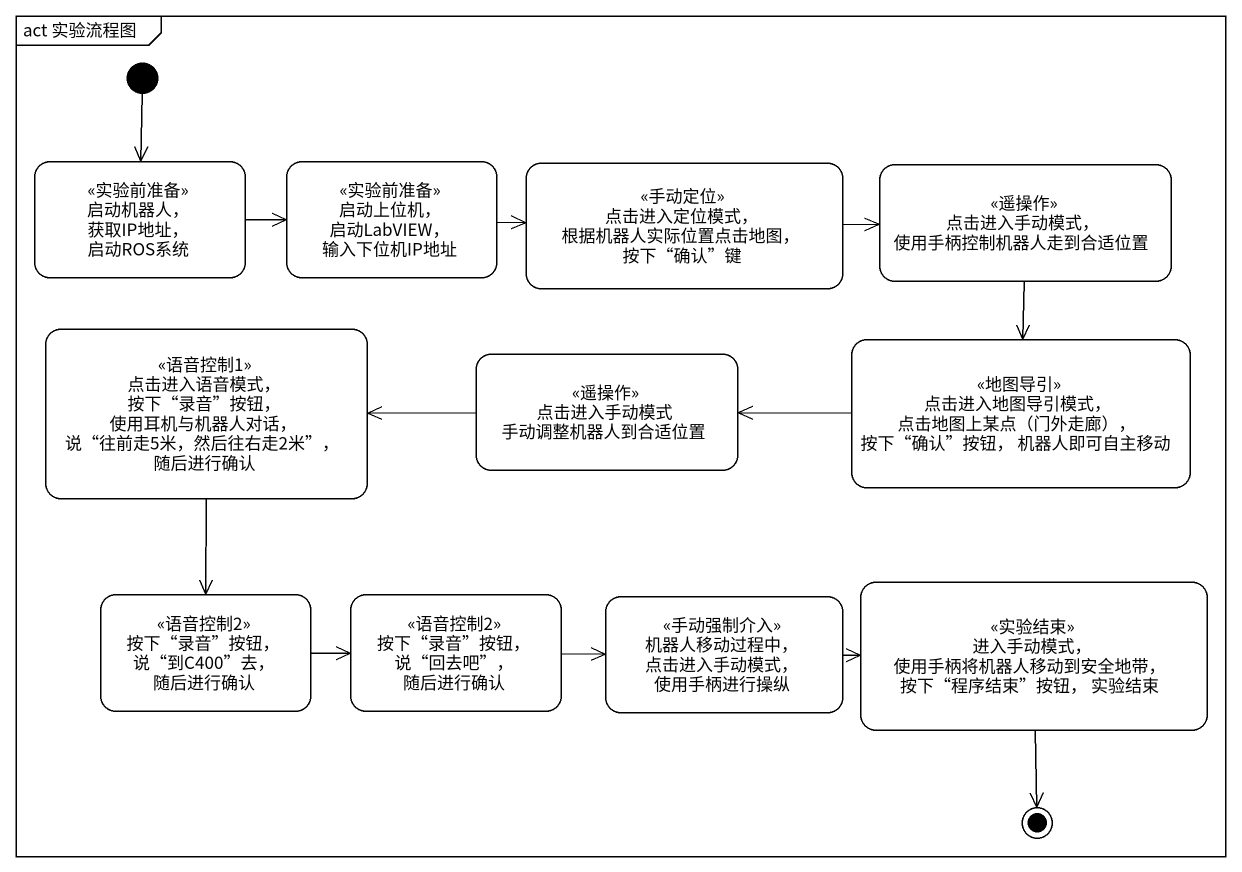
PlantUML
@startuml
mainframe act 实验流程图
hide empty description
state "启动机器人， 获取IP地址， 启动ROS系统" as 启动机器人_获取IP地址_启动ROS系统 <<实验前准备>>
state "启动上位机， 启动LabVIEW， 输入下位机IP地址" as 启动上位机_启动LabVIEW_输入下位机IP地址 <<实验前准备>>
state "点击进入定位模式， 根据机器人实际位置点击地图， 按下“确认”键" as 点击进入定位模式_根据机器人实际位置点击地图_按下 <<手动定位>>
state "点击进入手动模式， 使用手柄控制机器人走到合适位置" as 点击进入手动模式_使用手柄控制机器人走到合适位置 <<遥操作>>
state "点击进入语音模式， 按下“录音”按钮， 使用耳机与机器人对话， 说“往前走5米，然后往右走2米”， 随后进行确认" as 点击进入语音模式_按下_录音_按钮 <<语音控制1>>
state "点击进入手动模式 手动调整机器人到合适位置" as 点击进入手动模式_手动调整机器人到合适位置 <<遥操作>>
state "点击进入地图导引模式， 点击地图上某点（门外走廊）， 按下“确认”按钮， 机器人即可自主移动" as 点击进入地图导引模式_点击地图上某点_门外走廊_按下 <<地图导引>>
state "按下“录音”按钮， 说“到C400”去， 随后进行确认" as 按下_录音_按钮_说_到C400_去_随后进行确认 <<语音控制2>>
state "按下“录音”按钮， 说“回去吧”， 随后进行确认" as 按下_录音_按钮_说_回去吧_随后进行确认 <<语音控制2>>
state "机器人移动过程中， 点击进入手动模式， 使用手柄进行操纵" as 机器人移动过程中_点击进入手动模式_使用手柄进行操纵 <<手动强制介入>>
state "进入手动模式， 使用手柄将机器人移动到安全地带， 按下“程序结束”按钮， 实验结束" as 进入手动模式_使用手柄将机器人移动到安全地带_按下 <<实验结束>>
[*] --> 启动机器人_获取IP地址_启动ROS系统
启动机器人_获取IP地址_启动ROS系统 -right-> 启动上位机_启动LabVIEW_输入下位机IP地址
启动上位机_启动LabVIEW_输入下位机IP地址 -right-> 点击进入定位模式_根据机器人实际位置点击地图_按下
点击进入定位模式_根据机器人实际位置点击地图_按下 -right-> 点击进入手动模式_使用手柄控制机器人走到合适位置
点击进入手动模式_使用手柄控制机器人走到合适位置 --> 点击进入地图导引模式_点击地图上某点_门外走廊_按下
点击进入语音模式_按下_录音_按钮 --> 按下_录音_按钮_说_到C400_去_随后进行确认
点击进入手动模式_手动调整机器人到合适位置 -left-> 点击进入语音模式_按下_录音_按钮
点击进入地图导引模式_点击地图上某点_门外走廊_按下 -left-> 点击进入手动模式_手动调整机器人到合适位置
按下_录音_按钮_说_到C400_去_随后进行确认 -right-> 按下_录音_按钮_说_回去吧_随后进行确认
按下_录音_按钮_说_回去吧_随后进行确认 -right-> 机器人移动过程中_点击进入手动模式_使用手柄进行操纵
机器人移动过程中_点击进入手动模式_使用手柄进行操纵 -right-> 进入手动模式_使用手柄将机器人移动到安全地带_按下
进入手动模式_使用手柄将机器人移动到安全地带_按下 --> [*]
@enduml
